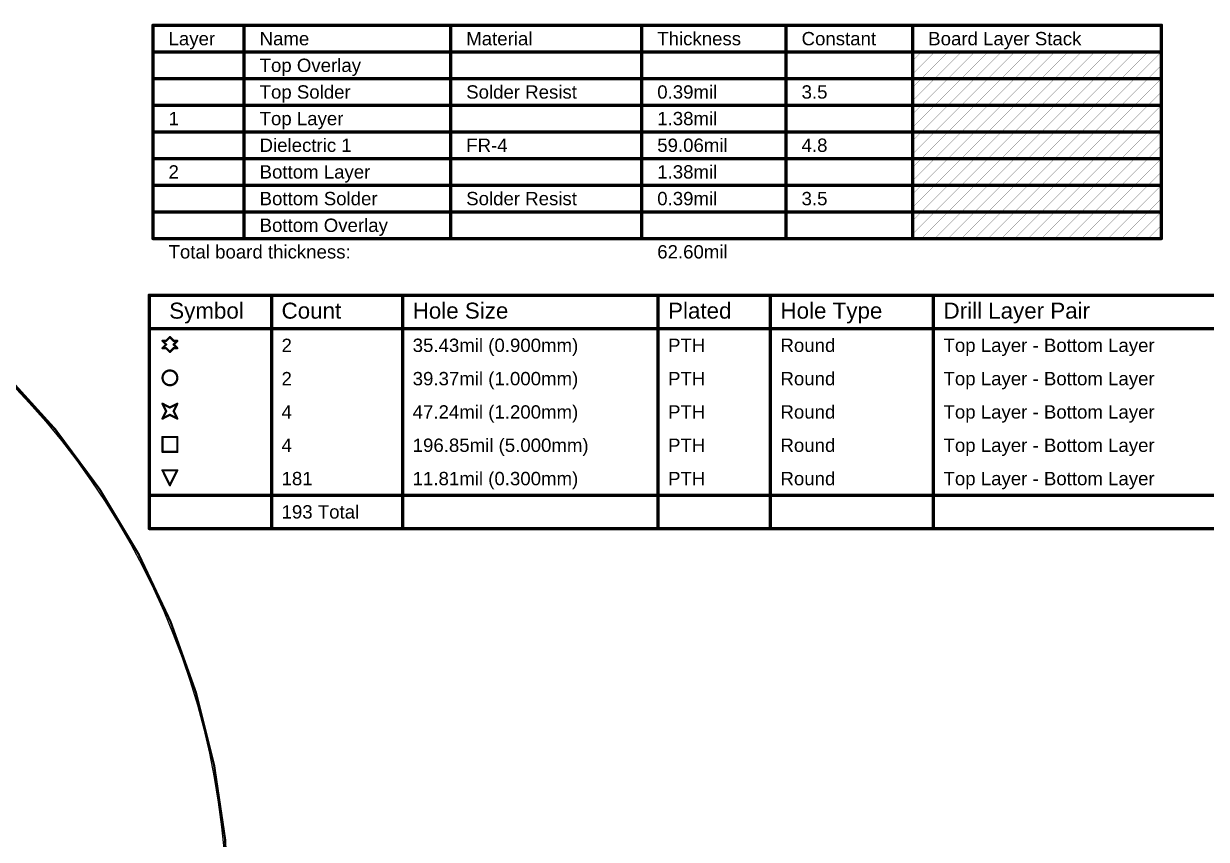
# Model space of a CAD drawing. Header units: inches. Extents: x -89 to 406, y -87 to 102.
# Drawn here: x 63.9 to 199.1, y 8.5 to 101.8 of the extents above; entities that cross this region are included whole.
import ezdxf

# ---------------------------------------------------------------- set-up
doc = ezdxf.new("R2010")
doc.units = ezdxf.units.IN
for name, color, linetype in [('Board_Outline', 56, 'Continuous'), ('Bottom Layer', 5, 'Continuous'), ('Drill Drawing', 1, 'Continuous'), ('Fabrication_Layer', 216, 'Continuous'), ('Top Layer', 1, 'Continuous')]:
    doc.layers.add(name, color=color, linetype=linetype)
doc.styles.add('Arial', font='', dxfattribs={"height": 0.2})
doc.styles.get('Arial').set_extended_font_data('Arial')

msp = doc.modelspace()

# ---------------------------------------------------------------- linework, layer by layer
at = {"layer": 'Board_Outline', "const_width": 0.254}
msp.add_lwpolyline([(87.31, 0, 1), (-87.31, 0, 1)], format="xyb", close=True, dxfattribs=at)
at = {"layer": 'Bottom Layer'}
for p, q in [((62.56, 60.55), (64.51, 58.47)), ((64.51, 58.47), (66.39, 56.33)), ((66.39, 56.33), (68.2, 54.13)), ((68.2, 54.13), (69.93, 51.86)), ((69.93, 51.86), (71.59, 49.55)), ((71.59, 49.55), (73.17, 47.18)), ((73.17, 47.18), (74.68, 44.76)), ((74.68, 44.76), (76.1, 42.29)), ((76.1, 42.29), (77.45, 39.78)), ((77.45, 39.78), (78.71, 37.23)), ((78.71, 37.23), (79.88, 34.63)), ((79.88, 34.63), (80.97, 32)), ((80.97, 32), (81.98, 29.33)), ((81.98, 29.33), (82.89, 26.63)), ((82.89, 26.63), (83.72, 23.91)), ((83.72, 23.91), (84.46, 21.16)), ((84.46, 21.16), (85.1, 18.38)), ((85.1, 18.38), (85.66, 15.59)), ((85.66, 15.59), (86.12, 12.78)), ((86.12, 12.78), (86.49, 9.95)), ((86.49, 9.95), (86.77, 7.12))]:
    msp.add_line(p, q, dxfattribs=at)
at = {"layer": 'Drill Drawing'}
for points, const_width in [([(78.22, 70.75), (405.99, 70.75)], 0.381), ([(78.22, 44.08), (78.22, 70.75)], 0.381), ([(92.21, 44.08), (92.21, 70.75)], 0.381), ([(107.19, 44.08), (107.19, 70.75)], 0.381), ([(136.4, 44.08), (136.4, 70.75)], 0.381), ([(149.24, 44.08), (149.24, 70.75)], 0.381), ([(167.88, 44.08), (167.88, 70.75)], 0.381), ([(78.22, 66.94), (405.99, 66.94)], 0.381), ([(79.74, 65.54), (80.16, 65.12)], 0.254), ([(79.74, 65.54), (80.16, 65.54)], 0.254), ([(79.74, 64.7), (80.16, 65.12)], 0.254), ([(80.16, 65.54), (80.58, 65.97)], 0.254), ([(80.58, 65.97), (81.01, 65.54)], 0.254), ([(81.01, 65.54), (81.43, 65.54)], 0.254), ([(81.01, 65.12), (81.43, 65.54)], 0.254), ([(81.01, 65.12), (81.43, 64.7)], 0.254), ([(79.74, 64.7), (80.16, 64.7)], 0.254), ([(80.16, 64.7), (80.58, 64.27)], 0.254), ([(80.58, 64.27), (81.01, 64.7)], 0.254), ([(81.01, 64.7), (81.43, 64.7)], 0.254), ([(79.74, 58.35), (80.58, 57.92)], 0.254), ([(79.74, 58.35), (80.16, 57.5)], 0.254), ([(80.58, 57.92), (81.43, 58.35)], 0.254), ([(81.01, 57.5), (81.43, 58.35)], 0.254), ([(79.74, 56.65), (80.16, 57.5)], 0.254), ([(79.74, 56.65), (80.58, 57.08)], 0.254), ([(80.58, 57.08), (81.43, 56.65)], 0.254), ([(81.01, 57.5), (81.43, 56.65)], 0.254), ([(79.74, 54.54), (81.43, 54.54)], 0.254), ([(79.74, 52.84), (79.74, 54.54)], 0.254), ([(81.43, 52.84), (81.43, 54.54)], 0.254), ([(79.74, 52.84), (81.43, 52.84)], 0.254), ([(79.74, 50.73), (81.43, 50.73)], 0.254), ([(79.74, 50.73), (80.58, 49.03)], 0.254), ([(80.58, 49.03), (81.43, 50.73)], 0.254), ([(78.22, 47.89), (405.99, 47.89)], 0.381), ([(78.22, 44.08), (405.99, 44.08)], 0.381)]:
    msp.add_lwpolyline(points, dxfattribs=dict(at, const_width=const_width))
for points, const_width in [([(78.12, 70.75, 1), (78.31, 70.75, 1)], 0.191), ([(78.12, 70.75, 1), (78.31, 70.75, 1)], 0.191), ([(92.12, 70.75, 1), (92.31, 70.75, 1)], 0.191), ([(107.1, 70.75, 1), (107.29, 70.75, 1)], 0.191), ([(136.3, 70.75, 1), (136.49, 70.75, 1)], 0.191), ([(149.15, 70.75, 1), (149.34, 70.75, 1)], 0.191), ([(167.79, 70.75, 1), (167.98, 70.75, 1)], 0.191), ([(78.12, 66.94, 1), (78.31, 66.94, 1)], 0.191), ([(79.67, 65.54, 1), (79.8, 65.54, 1)], 0.127), ([(79.67, 65.54, 1), (79.8, 65.54, 1)], 0.127), ([(80.1, 65.54, 1), (80.22, 65.54, 1)], 0.127), ([(80.1, 65.54, 1), (80.22, 65.54, 1)], 0.127), ([(80.1, 65.12, 1), (80.22, 65.12, 1)], 0.127), ([(80.1, 65.12, 1), (80.22, 65.12, 1)], 0.127), ([(80.52, 65.97, 1), (80.65, 65.97, 1)], 0.127), ([(80.52, 65.97, 1), (80.65, 65.97, 1)], 0.127), ([(80.94, 65.54, 1), (81.07, 65.54, 1)], 0.127), ([(80.94, 65.54, 1), (81.07, 65.54, 1)], 0.127), ([(80.94, 65.12, 1), (81.07, 65.12, 1)], 0.127), ([(80.94, 65.12, 1), (81.07, 65.12, 1)], 0.127), ([(81.37, 65.54, 1), (81.49, 65.54, 1)], 0.127), ([(81.37, 65.54, 1), (81.49, 65.54, 1)], 0.127), ([(79.67, 64.7, 1), (79.8, 64.7, 1)], 0.127), ([(79.67, 64.7, 1), (79.8, 64.7, 1)], 0.127), ([(80.1, 64.7, 1), (80.22, 64.7, 1)], 0.127), ([(80.1, 64.7, 1), (80.22, 64.7, 1)], 0.127), ([(80.52, 64.27, 1), (80.65, 64.27, 1)], 0.127), ([(80.52, 64.27, 1), (80.65, 64.27, 1)], 0.127), ([(80.94, 64.7, 1), (81.07, 64.7, 1)], 0.127), ([(80.94, 64.7, 1), (81.07, 64.7, 1)], 0.127), ([(81.37, 64.7, 1), (81.49, 64.7, 1)], 0.127), ([(81.37, 64.7, 1), (81.49, 64.7, 1)], 0.127), ([(81.43, 61.31, 1), (79.74, 61.31, 1)], 0.254), ([(79.67, 61.31, 1), (79.8, 61.31, 1)], 0.127), ([(81.37, 61.31, 1), (81.49, 61.31, 1)], 0.127), ([(79.67, 58.35, 1), (79.8, 58.35, 1)], 0.127), ([(79.67, 58.35, 1), (79.8, 58.35, 1)], 0.127), ([(81.37, 58.35, 1), (81.49, 58.35, 1)], 0.127), ([(81.37, 58.35, 1), (81.49, 58.35, 1)], 0.127), ([(80.1, 57.5, 1), (80.22, 57.5, 1)], 0.127), ([(80.1, 57.5, 1), (80.22, 57.5, 1)], 0.127), ([(80.52, 57.92, 1), (80.65, 57.92, 1)], 0.127), ([(80.52, 57.92, 1), (80.65, 57.92, 1)], 0.127), ([(80.52, 57.08, 1), (80.65, 57.08, 1)], 0.127), ([(80.52, 57.08, 1), (80.65, 57.08, 1)], 0.127), ([(80.94, 57.5, 1), (81.07, 57.5, 1)], 0.127), ([(80.94, 57.5, 1), (81.07, 57.5, 1)], 0.127), ([(79.67, 56.65, 1), (79.8, 56.65, 1)], 0.127), ([(79.67, 56.65, 1), (79.8, 56.65, 1)], 0.127), ([(81.37, 56.65, 1), (81.49, 56.65, 1)], 0.127), ([(81.37, 56.65, 1), (81.49, 56.65, 1)], 0.127), ([(79.67, 54.54, 1), (79.8, 54.54, 1)], 0.127), ([(79.67, 54.54, 1), (79.8, 54.54, 1)], 0.127), ([(81.37, 54.54, 1), (81.49, 54.54, 1)], 0.127), ([(81.37, 54.54, 1), (81.49, 54.54, 1)], 0.127), ([(79.67, 52.84, 1), (79.8, 52.84, 1)], 0.127), ([(79.67, 52.84, 1), (79.8, 52.84, 1)], 0.127), ([(81.37, 52.84, 1), (81.49, 52.84, 1)], 0.127), ([(81.37, 52.84, 1), (81.49, 52.84, 1)], 0.127), ([(79.67, 50.73, 1), (79.8, 50.73, 1)], 0.127), ([(79.67, 50.73, 1), (79.8, 50.73, 1)], 0.127), ([(81.37, 50.73, 1), (81.49, 50.73, 1)], 0.127), ([(81.37, 50.73, 1), (81.49, 50.73, 1)], 0.127), ([(80.52, 49.03, 1), (80.65, 49.03, 1)], 0.127), ([(80.52, 49.03, 1), (80.65, 49.03, 1)], 0.127), ([(78.12, 47.89, 1), (78.31, 47.89, 1)], 0.191), ([(78.12, 44.08, 1), (78.31, 44.08, 1)], 0.191), ([(78.12, 44.08, 1), (78.31, 44.08, 1)], 0.191), ([(92.12, 44.08, 1), (92.31, 44.08, 1)], 0.191), ([(107.1, 44.08, 1), (107.29, 44.08, 1)], 0.191), ([(136.3, 44.08, 1), (136.49, 44.08, 1)], 0.191), ([(149.15, 44.08, 1), (149.34, 44.08, 1)], 0.191), ([(167.79, 44.08, 1), (167.98, 44.08, 1)], 0.191)]:
    msp.add_lwpolyline(points, format="xyb", close=True, dxfattribs=dict(at, const_width=const_width))
at = {"layer": 'Fabrication_Layer'}
for points, const_width in [([(78.65, 77.24), (78.65, 101.63)], 0.381), ([(78.65, 101.63), (193.94, 101.63)], 0.381), ([(89.06, 77.24), (89.06, 101.63)], 0.381), ([(112.68, 77.24), (112.68, 101.63)], 0.381), ([(134.52, 77.24), (134.52, 101.63)], 0.381), ([(151.02, 77.24), (151.02, 101.63)], 0.381), ([(165.5, 77.24), (165.5, 101.63)], 0.381), ([(193.94, 77.24), (193.94, 101.63)], 0.381), ([(78.65, 98.58), (193.94, 98.58)], 0.381), ([(165.5, 97.57), (166.51, 98.58)], 0.0254), ([(165.5, 96.05), (168.03, 98.58)], 0.0254), ([(166.51, 95.53), (169.55, 98.58)], 0.0254), ([(168.03, 95.53), (171.08, 98.58)], 0.0254), ([(169.55, 95.53), (172.6, 98.58)], 0.0254), ([(171.08, 95.53), (174.13, 98.58)], 0.0254), ([(172.6, 95.53), (175.65, 98.58)], 0.0254), ([(174.13, 95.53), (177.17, 98.58)], 0.0254), ([(175.65, 95.53), (178.7, 98.58)], 0.0254), ([(177.17, 95.53), (180.22, 98.58)], 0.0254), ([(178.7, 95.53), (181.75, 98.58)], 0.0254), ([(180.22, 95.53), (183.27, 98.58)], 0.0254), ([(181.75, 95.53), (184.79, 98.58)], 0.0254), ([(183.27, 95.53), (186.32, 98.58)], 0.0254), ([(184.79, 95.53), (187.84, 98.58)], 0.0254), ([(186.32, 95.53), (189.37, 98.58)], 0.0254), ([(187.84, 95.53), (190.89, 98.58)], 0.0254), ([(189.37, 95.53), (192.41, 98.58)], 0.0254), ([(190.89, 95.53), (193.94, 98.58)], 0.0254), ([(192.41, 95.53), (193.94, 97.05)], 0.0254), ([(78.65, 95.53), (89.06, 95.53)], 0.381), ([(89.06, 95.53), (112.68, 95.53)], 0.381), ([(112.68, 95.53), (134.52, 95.53)], 0.381), ([(134.52, 95.53), (151.02, 95.53)], 0.381), ([(151.02, 95.53), (165.5, 95.53)], 0.381), ([(165.5, 95.53), (193.94, 95.53)], 0.381), ([(165.5, 94.52), (166.51, 95.53)], 0.0254), ([(165.5, 93), (168.03, 95.53)], 0.0254), ([(166.51, 92.48), (169.55, 95.53)], 0.0254), ([(168.03, 92.48), (171.08, 95.53)], 0.0254), ([(169.55, 92.48), (172.6, 95.53)], 0.0254), ([(171.08, 92.48), (174.13, 95.53)], 0.0254), ([(172.6, 92.48), (175.65, 95.53)], 0.0254), ([(174.13, 92.48), (177.17, 95.53)], 0.0254), ([(175.65, 92.48), (178.7, 95.53)], 0.0254), ([(177.17, 92.48), (180.22, 95.53)], 0.0254), ([(178.7, 92.48), (181.75, 95.53)], 0.0254), ([(180.22, 92.48), (183.27, 95.53)], 0.0254), ([(181.75, 92.48), (184.79, 95.53)], 0.0254), ([(183.27, 92.48), (186.32, 95.53)], 0.0254), ([(184.79, 92.48), (187.84, 95.53)], 0.0254), ([(186.32, 92.48), (189.37, 95.53)], 0.0254), ([(187.84, 92.48), (190.89, 95.53)], 0.0254), ([(189.37, 92.48), (192.41, 95.53)], 0.0254), ([(190.89, 92.48), (193.94, 95.53)], 0.0254), ([(192.41, 92.48), (193.94, 94.01)], 0.0254), ([(78.65, 92.48), (89.06, 92.48)], 0.381), ([(89.06, 92.48), (112.68, 92.48)], 0.381), ([(112.68, 92.48), (134.52, 92.48)], 0.381), ([(134.52, 92.48), (151.02, 92.48)], 0.381), ([(151.02, 92.48), (165.5, 92.48)], 0.381), ([(165.5, 92.48), (193.94, 92.48)], 0.381), ([(165.5, 91.47), (166.51, 92.48)], 0.0254), ([(165.5, 89.95), (168.03, 92.48)], 0.0254), ([(166.51, 89.43), (169.55, 92.48)], 0.0254), ([(168.03, 89.43), (171.08, 92.48)], 0.0254), ([(169.55, 89.43), (172.6, 92.48)], 0.0254), ([(171.08, 89.43), (174.13, 92.48)], 0.0254), ([(172.6, 89.43), (175.65, 92.48)], 0.0254), ([(174.13, 89.43), (177.17, 92.48)], 0.0254), ([(175.65, 89.43), (178.7, 92.48)], 0.0254), ([(177.17, 89.43), (180.22, 92.48)], 0.0254), ([(178.7, 89.43), (181.75, 92.48)], 0.0254), ([(180.22, 89.43), (183.27, 92.48)], 0.0254), ([(181.75, 89.43), (184.79, 92.48)], 0.0254), ([(183.27, 89.43), (186.32, 92.48)], 0.0254), ([(184.79, 89.43), (187.84, 92.48)], 0.0254), ([(186.32, 89.43), (189.37, 92.48)], 0.0254), ([(187.84, 89.43), (190.89, 92.48)], 0.0254), ([(189.37, 89.43), (192.41, 92.48)], 0.0254), ([(190.89, 89.43), (193.94, 92.48)], 0.0254), ([(192.41, 89.43), (193.94, 90.96)], 0.0254), ([(78.65, 89.43), (89.06, 89.43)], 0.381), ([(89.06, 89.43), (112.68, 89.43)], 0.381), ([(112.68, 89.43), (134.52, 89.43)], 0.381), ([(134.52, 89.43), (151.02, 89.43)], 0.381), ([(151.02, 89.43), (165.5, 89.43)], 0.381), ([(165.5, 89.43), (193.94, 89.43)], 0.381), ([(165.5, 88.43), (166.51, 89.43)], 0.0254), ([(165.5, 86.9), (168.03, 89.43)], 0.0254), ([(166.51, 86.39), (169.55, 89.43)], 0.0254), ([(168.03, 86.39), (171.08, 89.43)], 0.0254), ([(169.55, 86.39), (172.6, 89.43)], 0.0254), ([(171.08, 86.39), (174.13, 89.43)], 0.0254), ([(172.6, 86.39), (175.65, 89.43)], 0.0254), ([(174.13, 86.39), (177.17, 89.43)], 0.0254), ([(175.65, 86.39), (178.7, 89.43)], 0.0254), ([(177.17, 86.39), (180.22, 89.43)], 0.0254), ([(178.7, 86.39), (181.75, 89.43)], 0.0254), ([(180.22, 86.39), (183.27, 89.43)], 0.0254), ([(181.75, 86.39), (184.79, 89.43)], 0.0254), ([(183.27, 86.39), (186.32, 89.43)], 0.0254), ([(184.79, 86.39), (187.84, 89.43)], 0.0254), ([(186.32, 86.39), (189.37, 89.43)], 0.0254), ([(187.84, 86.39), (190.89, 89.43)], 0.0254), ([(189.37, 86.39), (192.41, 89.43)], 0.0254), ([(190.89, 86.39), (193.94, 89.43)], 0.0254), ([(192.41, 86.39), (193.94, 87.91)], 0.0254), ([(78.65, 86.39), (89.06, 86.39)], 0.381), ([(89.06, 86.39), (112.68, 86.39)], 0.381), ([(112.68, 86.39), (134.52, 86.39)], 0.381), ([(134.52, 86.39), (151.02, 86.39)], 0.381), ([(151.02, 86.39), (165.5, 86.39)], 0.381), ([(165.5, 86.39), (193.94, 86.39)], 0.381), ([(165.5, 85.38), (166.51, 86.39)], 0.0254), ([(165.5, 83.85), (168.03, 86.39)], 0.0254), ([(166.51, 83.34), (169.55, 86.39)], 0.0254), ([(168.03, 83.34), (171.08, 86.39)], 0.0254), ([(169.55, 83.34), (172.6, 86.39)], 0.0254), ([(171.08, 83.34), (174.13, 86.39)], 0.0254), ([(172.6, 83.34), (175.65, 86.39)], 0.0254), ([(174.13, 83.34), (177.17, 86.39)], 0.0254), ([(175.65, 83.34), (178.7, 86.39)], 0.0254), ([(177.17, 83.34), (180.22, 86.39)], 0.0254), ([(178.7, 83.34), (181.75, 86.39)], 0.0254), ([(180.22, 83.34), (183.27, 86.39)], 0.0254), ([(181.75, 83.34), (184.79, 86.39)], 0.0254), ([(183.27, 83.34), (186.32, 86.39)], 0.0254), ([(184.79, 83.34), (187.84, 86.39)], 0.0254), ([(186.32, 83.34), (189.37, 86.39)], 0.0254), ([(187.84, 83.34), (190.89, 86.39)], 0.0254), ([(189.37, 83.34), (192.41, 86.39)], 0.0254), ([(190.89, 83.34), (193.94, 86.39)], 0.0254), ([(192.41, 83.34), (193.94, 84.86)], 0.0254), ([(78.65, 83.34), (89.06, 83.34)], 0.381), ([(89.06, 83.34), (112.68, 83.34)], 0.381), ([(112.68, 83.34), (134.52, 83.34)], 0.381), ([(134.52, 83.34), (151.02, 83.34)], 0.381), ([(151.02, 83.34), (165.5, 83.34)], 0.381), ([(165.5, 83.34), (193.94, 83.34)], 0.381), ([(165.5, 82.33), (166.51, 83.34)], 0.0254), ([(165.5, 80.81), (168.03, 83.34)], 0.0254), ([(166.51, 80.29), (169.55, 83.34)], 0.0254), ([(168.03, 80.29), (171.08, 83.34)], 0.0254), ([(169.55, 80.29), (172.6, 83.34)], 0.0254), ([(171.08, 80.29), (174.13, 83.34)], 0.0254), ([(172.6, 80.29), (175.65, 83.34)], 0.0254), ([(174.13, 80.29), (177.17, 83.34)], 0.0254), ([(175.65, 80.29), (178.7, 83.34)], 0.0254), ([(177.17, 80.29), (180.22, 83.34)], 0.0254), ([(178.7, 80.29), (181.75, 83.34)], 0.0254), ([(180.22, 80.29), (183.27, 83.34)], 0.0254), ([(181.75, 80.29), (184.79, 83.34)], 0.0254), ([(183.27, 80.29), (186.32, 83.34)], 0.0254), ([(184.79, 80.29), (187.84, 83.34)], 0.0254), ([(186.32, 80.29), (189.37, 83.34)], 0.0254), ([(187.84, 80.29), (190.89, 83.34)], 0.0254), ([(189.37, 80.29), (192.41, 83.34)], 0.0254), ([(190.89, 80.29), (193.94, 83.34)], 0.0254), ([(192.41, 80.29), (193.94, 81.81)], 0.0254), ([(78.65, 80.29), (89.06, 80.29)], 0.381), ([(89.06, 80.29), (112.68, 80.29)], 0.381), ([(112.68, 80.29), (134.52, 80.29)], 0.381), ([(134.52, 80.29), (151.02, 80.29)], 0.381), ([(151.02, 80.29), (165.5, 80.29)], 0.381), ([(165.5, 80.29), (193.94, 80.29)], 0.381), ([(165.5, 79.28), (166.51, 80.29)], 0.0254), ([(165.5, 77.76), (168.03, 80.29)], 0.0254), ([(166.51, 77.24), (169.55, 80.29)], 0.0254), ([(168.03, 77.24), (171.08, 80.29)], 0.0254), ([(169.55, 77.24), (172.6, 80.29)], 0.0254), ([(171.08, 77.24), (174.13, 80.29)], 0.0254), ([(172.6, 77.24), (175.65, 80.29)], 0.0254), ([(174.13, 77.24), (177.17, 80.29)], 0.0254), ([(175.65, 77.24), (178.7, 80.29)], 0.0254), ([(177.17, 77.24), (180.22, 80.29)], 0.0254), ([(178.7, 77.24), (181.75, 80.29)], 0.0254), ([(180.22, 77.24), (183.27, 80.29)], 0.0254), ([(181.75, 77.24), (184.79, 80.29)], 0.0254), ([(183.27, 77.24), (186.32, 80.29)], 0.0254), ([(184.79, 77.24), (187.84, 80.29)], 0.0254), ([(186.32, 77.24), (189.37, 80.29)], 0.0254), ([(187.84, 77.24), (190.89, 80.29)], 0.0254), ([(189.37, 77.24), (192.41, 80.29)], 0.0254), ([(190.89, 77.24), (193.94, 80.29)], 0.0254), ([(192.41, 77.24), (193.94, 78.77)], 0.0254), ([(78.65, 77.24), (89.06, 77.24)], 0.381), ([(89.06, 77.24), (112.68, 77.24)], 0.381), ([(112.68, 77.24), (134.52, 77.24)], 0.381), ([(134.52, 77.24), (151.02, 77.24)], 0.381), ([(151.02, 77.24), (165.5, 77.24)], 0.381), ([(165.5, 77.24), (193.94, 77.24)], 0.381)]:
    msp.add_lwpolyline(points, dxfattribs=dict(at, const_width=const_width))
for points, const_width in [([(78.56, 101.63, 1), (78.75, 101.63, 1)], 0.191), ([(78.56, 101.63, 1), (78.75, 101.63, 1)], 0.191), ([(88.97, 101.63, 1), (89.16, 101.63, 1)], 0.191), ([(112.59, 101.63, 1), (112.78, 101.63, 1)], 0.191), ([(134.42, 101.63, 1), (134.61, 101.63, 1)], 0.191), ([(150.93, 101.63, 1), (151.12, 101.63, 1)], 0.191), ([(165.4, 101.63, 1), (165.59, 101.63, 1)], 0.191), ([(193.84, 101.63, 1), (194.03, 101.63, 1)], 0.191), ([(193.84, 101.63, 1), (194.03, 101.63, 1)], 0.191), ([(78.56, 98.58, 1), (78.75, 98.58, 1)], 0.191), ([(193.84, 98.58, 1), (194.03, 98.58, 1)], 0.191), ([(165.49, 97.57, 1), (165.51, 97.57, 1)], 0.0127), ([(166.5, 98.58, 1), (166.51, 98.58, 1)], 0.0127), ([(168.02, 98.58, 1), (168.04, 98.58, 1)], 0.0127), ([(169.55, 98.58, 1), (169.56, 98.58, 1)], 0.0127), ([(171.07, 98.58, 1), (171.08, 98.58, 1)], 0.0127), ([(172.6, 98.58, 1), (172.61, 98.58, 1)], 0.0127), ([(174.12, 98.58, 1), (174.13, 98.58, 1)], 0.0127), ([(175.64, 98.58, 1), (175.66, 98.58, 1)], 0.0127), ([(177.17, 98.58, 1), (177.18, 98.58, 1)], 0.0127), ([(178.69, 98.58, 1), (178.7, 98.58, 1)], 0.0127), ([(180.22, 98.58, 1), (180.23, 98.58, 1)], 0.0127), ([(181.74, 98.58, 1), (181.75, 98.58, 1)], 0.0127), ([(183.26, 98.58, 1), (183.28, 98.58, 1)], 0.0127), ([(184.79, 98.58, 1), (184.8, 98.58, 1)], 0.0127), ([(186.31, 98.58, 1), (186.32, 98.58, 1)], 0.0127), ([(187.84, 98.58, 1), (187.85, 98.58, 1)], 0.0127), ([(189.36, 98.58, 1), (189.37, 98.58, 1)], 0.0127), ([(190.88, 98.58, 1), (190.9, 98.58, 1)], 0.0127), ([(192.41, 98.58, 1), (192.42, 98.58, 1)], 0.0127), ([(193.93, 98.58, 1), (193.94, 98.58, 1)], 0.0127), ([(165.49, 96.05, 1), (165.51, 96.05, 1)], 0.0127), ([(193.93, 97.05, 1), (193.94, 97.05, 1)], 0.0127), ([(78.56, 95.53, 1), (78.75, 95.53, 1)], 0.191), ([(88.97, 95.53, 1), (89.16, 95.53, 1)], 0.191), ([(88.97, 95.53, 1), (89.16, 95.53, 1)], 0.191), ([(112.59, 95.53, 1), (112.78, 95.53, 1)], 0.191), ([(112.59, 95.53, 1), (112.78, 95.53, 1)], 0.191), ([(134.42, 95.53, 1), (134.61, 95.53, 1)], 0.191), ([(134.42, 95.53, 1), (134.61, 95.53, 1)], 0.191), ([(150.93, 95.53, 1), (151.12, 95.53, 1)], 0.191), ([(150.93, 95.53, 1), (151.12, 95.53, 1)], 0.191), ([(165.4, 95.53, 1), (165.59, 95.53, 1)], 0.191), ([(165.4, 95.53, 1), (165.59, 95.53, 1)], 0.191), ([(166.5, 95.53, 1), (166.51, 95.53, 1)], 0.0127), ([(166.5, 95.53, 1), (166.51, 95.53, 1)], 0.0127), ([(168.02, 95.53, 1), (168.04, 95.53, 1)], 0.0127), ([(168.02, 95.53, 1), (168.04, 95.53, 1)], 0.0127), ([(169.55, 95.53, 1), (169.56, 95.53, 1)], 0.0127), ([(169.55, 95.53, 1), (169.56, 95.53, 1)], 0.0127), ([(171.07, 95.53, 1), (171.08, 95.53, 1)], 0.0127), ([(171.07, 95.53, 1), (171.08, 95.53, 1)], 0.0127), ([(172.6, 95.53, 1), (172.61, 95.53, 1)], 0.0127), ([(172.6, 95.53, 1), (172.61, 95.53, 1)], 0.0127), ([(174.12, 95.53, 1), (174.13, 95.53, 1)], 0.0127), ([(174.12, 95.53, 1), (174.13, 95.53, 1)], 0.0127), ([(175.64, 95.53, 1), (175.66, 95.53, 1)], 0.0127), ([(175.64, 95.53, 1), (175.66, 95.53, 1)], 0.0127), ([(177.17, 95.53, 1), (177.18, 95.53, 1)], 0.0127), ([(177.17, 95.53, 1), (177.18, 95.53, 1)], 0.0127), ([(178.69, 95.53, 1), (178.7, 95.53, 1)], 0.0127), ([(178.69, 95.53, 1), (178.7, 95.53, 1)], 0.0127), ([(180.22, 95.53, 1), (180.23, 95.53, 1)], 0.0127), ([(180.22, 95.53, 1), (180.23, 95.53, 1)], 0.0127), ([(181.74, 95.53, 1), (181.75, 95.53, 1)], 0.0127), ([(181.74, 95.53, 1), (181.75, 95.53, 1)], 0.0127), ([(183.26, 95.53, 1), (183.28, 95.53, 1)], 0.0127), ([(183.26, 95.53, 1), (183.28, 95.53, 1)], 0.0127), ([(184.79, 95.53, 1), (184.8, 95.53, 1)], 0.0127), ([(184.79, 95.53, 1), (184.8, 95.53, 1)], 0.0127), ([(186.31, 95.53, 1), (186.32, 95.53, 1)], 0.0127), ([(186.31, 95.53, 1), (186.32, 95.53, 1)], 0.0127), ([(187.84, 95.53, 1), (187.85, 95.53, 1)], 0.0127), ([(187.84, 95.53, 1), (187.85, 95.53, 1)], 0.0127), ([(189.36, 95.53, 1), (189.37, 95.53, 1)], 0.0127), ([(189.36, 95.53, 1), (189.37, 95.53, 1)], 0.0127), ([(190.88, 95.53, 1), (190.9, 95.53, 1)], 0.0127), ([(190.88, 95.53, 1), (190.9, 95.53, 1)], 0.0127), ([(192.41, 95.53, 1), (192.42, 95.53, 1)], 0.0127), ([(192.41, 95.53, 1), (192.42, 95.53, 1)], 0.0127), ([(193.84, 95.53, 1), (194.03, 95.53, 1)], 0.191), ([(193.93, 95.53, 1), (193.94, 95.53, 1)], 0.0127), ([(165.49, 94.52, 1), (165.51, 94.52, 1)], 0.0127), ([(193.93, 94.01, 1), (193.94, 94.01, 1)], 0.0127), ([(78.56, 92.48, 1), (78.75, 92.48, 1)], 0.191), ([(88.97, 92.48, 1), (89.16, 92.48, 1)], 0.191), ([(88.97, 92.48, 1), (89.16, 92.48, 1)], 0.191), ([(112.59, 92.48, 1), (112.78, 92.48, 1)], 0.191), ([(112.59, 92.48, 1), (112.78, 92.48, 1)], 0.191), ([(134.42, 92.48, 1), (134.61, 92.48, 1)], 0.191), ([(134.42, 92.48, 1), (134.61, 92.48, 1)], 0.191), ([(150.93, 92.48, 1), (151.12, 92.48, 1)], 0.191), ([(150.93, 92.48, 1), (151.12, 92.48, 1)], 0.191), ([(165.4, 92.48, 1), (165.59, 92.48, 1)], 0.191), ([(165.4, 92.48, 1), (165.59, 92.48, 1)], 0.191), ([(165.49, 93, 1), (165.51, 93, 1)], 0.0127), ([(166.5, 92.48, 1), (166.51, 92.48, 1)], 0.0127), ([(166.5, 92.48, 1), (166.51, 92.48, 1)], 0.0127), ([(168.02, 92.48, 1), (168.04, 92.48, 1)], 0.0127), ([(168.02, 92.48, 1), (168.04, 92.48, 1)], 0.0127), ([(169.55, 92.48, 1), (169.56, 92.48, 1)], 0.0127), ([(169.55, 92.48, 1), (169.56, 92.48, 1)], 0.0127), ([(171.07, 92.48, 1), (171.08, 92.48, 1)], 0.0127), ([(171.07, 92.48, 1), (171.08, 92.48, 1)], 0.0127), ([(172.6, 92.48, 1), (172.61, 92.48, 1)], 0.0127), ([(172.6, 92.48, 1), (172.61, 92.48, 1)], 0.0127), ([(174.12, 92.48, 1), (174.13, 92.48, 1)], 0.0127), ([(174.12, 92.48, 1), (174.13, 92.48, 1)], 0.0127), ([(175.64, 92.48, 1), (175.66, 92.48, 1)], 0.0127), ([(175.64, 92.48, 1), (175.66, 92.48, 1)], 0.0127), ([(177.17, 92.48, 1), (177.18, 92.48, 1)], 0.0127), ([(177.17, 92.48, 1), (177.18, 92.48, 1)], 0.0127), ([(178.69, 92.48, 1), (178.7, 92.48, 1)], 0.0127), ([(178.69, 92.48, 1), (178.7, 92.48, 1)], 0.0127), ([(180.22, 92.48, 1), (180.23, 92.48, 1)], 0.0127), ([(180.22, 92.48, 1), (180.23, 92.48, 1)], 0.0127), ([(181.74, 92.48, 1), (181.75, 92.48, 1)], 0.0127), ([(181.74, 92.48, 1), (181.75, 92.48, 1)], 0.0127), ([(183.26, 92.48, 1), (183.28, 92.48, 1)], 0.0127), ([(183.26, 92.48, 1), (183.28, 92.48, 1)], 0.0127), ([(184.79, 92.48, 1), (184.8, 92.48, 1)], 0.0127), ([(184.79, 92.48, 1), (184.8, 92.48, 1)], 0.0127), ([(186.31, 92.48, 1), (186.32, 92.48, 1)], 0.0127), ([(186.31, 92.48, 1), (186.32, 92.48, 1)], 0.0127), ([(187.84, 92.48, 1), (187.85, 92.48, 1)], 0.0127), ([(187.84, 92.48, 1), (187.85, 92.48, 1)], 0.0127), ([(189.36, 92.48, 1), (189.37, 92.48, 1)], 0.0127), ([(189.36, 92.48, 1), (189.37, 92.48, 1)], 0.0127), ([(190.88, 92.48, 1), (190.9, 92.48, 1)], 0.0127), ([(190.88, 92.48, 1), (190.9, 92.48, 1)], 0.0127), ([(192.41, 92.48, 1), (192.42, 92.48, 1)], 0.0127), ([(192.41, 92.48, 1), (192.42, 92.48, 1)], 0.0127), ([(193.84, 92.48, 1), (194.03, 92.48, 1)], 0.191), ([(193.93, 92.48, 1), (193.94, 92.48, 1)], 0.0127), ([(165.49, 91.47, 1), (165.51, 91.47, 1)], 0.0127), ([(193.93, 90.96, 1), (193.94, 90.96, 1)], 0.0127), ([(78.56, 89.43, 1), (78.75, 89.43, 1)], 0.191), ([(88.97, 89.43, 1), (89.16, 89.43, 1)], 0.191), ([(88.97, 89.43, 1), (89.16, 89.43, 1)], 0.191), ([(112.59, 89.43, 1), (112.78, 89.43, 1)], 0.191), ([(112.59, 89.43, 1), (112.78, 89.43, 1)], 0.191), ([(134.42, 89.43, 1), (134.61, 89.43, 1)], 0.191), ([(134.42, 89.43, 1), (134.61, 89.43, 1)], 0.191), ([(150.93, 89.43, 1), (151.12, 89.43, 1)], 0.191), ([(150.93, 89.43, 1), (151.12, 89.43, 1)], 0.191), ([(165.4, 89.43, 1), (165.59, 89.43, 1)], 0.191), ([(165.4, 89.43, 1), (165.59, 89.43, 1)], 0.191), ([(165.49, 89.95, 1), (165.51, 89.95, 1)], 0.0127), ([(166.5, 89.43, 1), (166.51, 89.43, 1)], 0.0127), ([(166.5, 89.43, 1), (166.51, 89.43, 1)], 0.0127), ([(168.02, 89.43, 1), (168.04, 89.43, 1)], 0.0127), ([(168.02, 89.43, 1), (168.04, 89.43, 1)], 0.0127), ([(169.55, 89.43, 1), (169.56, 89.43, 1)], 0.0127), ([(169.55, 89.43, 1), (169.56, 89.43, 1)], 0.0127), ([(171.07, 89.43, 1), (171.08, 89.43, 1)], 0.0127), ([(171.07, 89.43, 1), (171.08, 89.43, 1)], 0.0127), ([(172.6, 89.43, 1), (172.61, 89.43, 1)], 0.0127), ([(172.6, 89.43, 1), (172.61, 89.43, 1)], 0.0127), ([(174.12, 89.43, 1), (174.13, 89.43, 1)], 0.0127), ([(174.12, 89.43, 1), (174.13, 89.43, 1)], 0.0127), ([(175.64, 89.43, 1), (175.66, 89.43, 1)], 0.0127), ([(175.64, 89.43, 1), (175.66, 89.43, 1)], 0.0127), ([(177.17, 89.43, 1), (177.18, 89.43, 1)], 0.0127), ([(177.17, 89.43, 1), (177.18, 89.43, 1)], 0.0127), ([(178.69, 89.43, 1), (178.7, 89.43, 1)], 0.0127), ([(178.69, 89.43, 1), (178.7, 89.43, 1)], 0.0127), ([(180.22, 89.43, 1), (180.23, 89.43, 1)], 0.0127), ([(180.22, 89.43, 1), (180.23, 89.43, 1)], 0.0127), ([(181.74, 89.43, 1), (181.75, 89.43, 1)], 0.0127), ([(181.74, 89.43, 1), (181.75, 89.43, 1)], 0.0127), ([(183.26, 89.43, 1), (183.28, 89.43, 1)], 0.0127), ([(183.26, 89.43, 1), (183.28, 89.43, 1)], 0.0127), ([(184.79, 89.43, 1), (184.8, 89.43, 1)], 0.0127), ([(184.79, 89.43, 1), (184.8, 89.43, 1)], 0.0127), ([(186.31, 89.43, 1), (186.32, 89.43, 1)], 0.0127), ([(186.31, 89.43, 1), (186.32, 89.43, 1)], 0.0127), ([(187.84, 89.43, 1), (187.85, 89.43, 1)], 0.0127), ([(187.84, 89.43, 1), (187.85, 89.43, 1)], 0.0127), ([(189.36, 89.43, 1), (189.37, 89.43, 1)], 0.0127), ([(189.36, 89.43, 1), (189.37, 89.43, 1)], 0.0127), ([(190.88, 89.43, 1), (190.9, 89.43, 1)], 0.0127), ([(190.88, 89.43, 1), (190.9, 89.43, 1)], 0.0127), ([(192.41, 89.43, 1), (192.42, 89.43, 1)], 0.0127), ([(192.41, 89.43, 1), (192.42, 89.43, 1)], 0.0127), ([(193.84, 89.43, 1), (194.03, 89.43, 1)], 0.191), ([(193.93, 89.43, 1), (193.94, 89.43, 1)], 0.0127), ([(165.49, 88.43, 1), (165.51, 88.43, 1)], 0.0127), ([(193.93, 87.91, 1), (193.94, 87.91, 1)], 0.0127), ([(78.56, 86.39, 1), (78.75, 86.39, 1)], 0.191), ([(88.97, 86.39, 1), (89.16, 86.39, 1)], 0.191), ([(88.97, 86.39, 1), (89.16, 86.39, 1)], 0.191), ([(112.59, 86.39, 1), (112.78, 86.39, 1)], 0.191), ([(112.59, 86.39, 1), (112.78, 86.39, 1)], 0.191), ([(134.42, 86.39, 1), (134.61, 86.39, 1)], 0.191), ([(134.42, 86.39, 1), (134.61, 86.39, 1)], 0.191), ([(150.93, 86.39, 1), (151.12, 86.39, 1)], 0.191), ([(150.93, 86.39, 1), (151.12, 86.39, 1)], 0.191), ([(165.4, 86.39, 1), (165.59, 86.39, 1)], 0.191), ([(165.4, 86.39, 1), (165.59, 86.39, 1)], 0.191), ([(165.49, 86.9, 1), (165.51, 86.9, 1)], 0.0127), ([(193.84, 86.39, 1), (194.03, 86.39, 1)], 0.191), ([(165.49, 85.38, 1), (165.51, 85.38, 1)], 0.0127), ([(166.5, 86.39, 1), (166.51, 86.39, 1)], 0.0127), ([(166.5, 86.39, 1), (166.51, 86.39, 1)], 0.0127), ([(168.02, 86.39, 1), (168.04, 86.39, 1)], 0.0127), ([(168.02, 86.39, 1), (168.04, 86.39, 1)], 0.0127), ([(169.55, 86.39, 1), (169.56, 86.39, 1)], 0.0127), ([(169.55, 86.39, 1), (169.56, 86.39, 1)], 0.0127), ([(171.07, 86.39, 1), (171.08, 86.39, 1)], 0.0127), ([(171.07, 86.39, 1), (171.08, 86.39, 1)], 0.0127), ([(172.6, 86.39, 1), (172.61, 86.39, 1)], 0.0127), ([(172.6, 86.39, 1), (172.61, 86.39, 1)], 0.0127), ([(174.12, 86.39, 1), (174.13, 86.39, 1)], 0.0127), ([(174.12, 86.39, 1), (174.13, 86.39, 1)], 0.0127), ([(175.64, 86.39, 1), (175.66, 86.39, 1)], 0.0127), ([(175.64, 86.39, 1), (175.66, 86.39, 1)], 0.0127), ([(177.17, 86.39, 1), (177.18, 86.39, 1)], 0.0127), ([(177.17, 86.39, 1), (177.18, 86.39, 1)], 0.0127), ([(178.69, 86.39, 1), (178.7, 86.39, 1)], 0.0127), ([(178.69, 86.39, 1), (178.7, 86.39, 1)], 0.0127), ([(180.22, 86.39, 1), (180.23, 86.39, 1)], 0.0127), ([(180.22, 86.39, 1), (180.23, 86.39, 1)], 0.0127), ([(181.74, 86.39, 1), (181.75, 86.39, 1)], 0.0127), ([(181.74, 86.39, 1), (181.75, 86.39, 1)], 0.0127), ([(183.26, 86.39, 1), (183.28, 86.39, 1)], 0.0127), ([(183.26, 86.39, 1), (183.28, 86.39, 1)], 0.0127), ([(184.79, 86.39, 1), (184.8, 86.39, 1)], 0.0127), ([(184.79, 86.39, 1), (184.8, 86.39, 1)], 0.0127), ([(186.31, 86.39, 1), (186.32, 86.39, 1)], 0.0127), ([(186.31, 86.39, 1), (186.32, 86.39, 1)], 0.0127), ([(187.84, 86.39, 1), (187.85, 86.39, 1)], 0.0127), ([(187.84, 86.39, 1), (187.85, 86.39, 1)], 0.0127), ([(189.36, 86.39, 1), (189.37, 86.39, 1)], 0.0127), ([(189.36, 86.39, 1), (189.37, 86.39, 1)], 0.0127), ([(190.88, 86.39, 1), (190.9, 86.39, 1)], 0.0127), ([(190.88, 86.39, 1), (190.9, 86.39, 1)], 0.0127), ([(192.41, 86.39, 1), (192.42, 86.39, 1)], 0.0127), ([(192.41, 86.39, 1), (192.42, 86.39, 1)], 0.0127), ([(193.93, 86.39, 1), (193.94, 86.39, 1)], 0.0127), ([(165.49, 83.85, 1), (165.51, 83.85, 1)], 0.0127), ([(193.93, 84.86, 1), (193.94, 84.86, 1)], 0.0127), ([(78.56, 83.34, 1), (78.75, 83.34, 1)], 0.191), ([(88.97, 83.34, 1), (89.16, 83.34, 1)], 0.191), ([(88.97, 83.34, 1), (89.16, 83.34, 1)], 0.191), ([(112.59, 83.34, 1), (112.78, 83.34, 1)], 0.191), ([(112.59, 83.34, 1), (112.78, 83.34, 1)], 0.191), ([(134.42, 83.34, 1), (134.61, 83.34, 1)], 0.191), ([(134.42, 83.34, 1), (134.61, 83.34, 1)], 0.191), ([(150.93, 83.34, 1), (151.12, 83.34, 1)], 0.191), ([(150.93, 83.34, 1), (151.12, 83.34, 1)], 0.191), ([(165.4, 83.34, 1), (165.59, 83.34, 1)], 0.191), ([(165.4, 83.34, 1), (165.59, 83.34, 1)], 0.191), ([(166.5, 83.34, 1), (166.51, 83.34, 1)], 0.0127), ([(166.5, 83.34, 1), (166.51, 83.34, 1)], 0.0127), ([(168.02, 83.34, 1), (168.04, 83.34, 1)], 0.0127), ([(168.02, 83.34, 1), (168.04, 83.34, 1)], 0.0127), ([(169.55, 83.34, 1), (169.56, 83.34, 1)], 0.0127), ([(169.55, 83.34, 1), (169.56, 83.34, 1)], 0.0127), ([(171.07, 83.34, 1), (171.08, 83.34, 1)], 0.0127), ([(171.07, 83.34, 1), (171.08, 83.34, 1)], 0.0127), ([(172.6, 83.34, 1), (172.61, 83.34, 1)], 0.0127), ([(172.6, 83.34, 1), (172.61, 83.34, 1)], 0.0127), ([(174.12, 83.34, 1), (174.13, 83.34, 1)], 0.0127), ([(174.12, 83.34, 1), (174.13, 83.34, 1)], 0.0127), ([(175.64, 83.34, 1), (175.66, 83.34, 1)], 0.0127), ([(175.64, 83.34, 1), (175.66, 83.34, 1)], 0.0127), ([(177.17, 83.34, 1), (177.18, 83.34, 1)], 0.0127), ([(177.17, 83.34, 1), (177.18, 83.34, 1)], 0.0127), ([(178.69, 83.34, 1), (178.7, 83.34, 1)], 0.0127), ([(178.69, 83.34, 1), (178.7, 83.34, 1)], 0.0127), ([(180.22, 83.34, 1), (180.23, 83.34, 1)], 0.0127), ([(180.22, 83.34, 1), (180.23, 83.34, 1)], 0.0127), ([(181.74, 83.34, 1), (181.75, 83.34, 1)], 0.0127), ([(181.74, 83.34, 1), (181.75, 83.34, 1)], 0.0127), ([(183.26, 83.34, 1), (183.28, 83.34, 1)], 0.0127), ([(183.26, 83.34, 1), (183.28, 83.34, 1)], 0.0127), ([(184.79, 83.34, 1), (184.8, 83.34, 1)], 0.0127), ([(184.79, 83.34, 1), (184.8, 83.34, 1)], 0.0127), ([(186.31, 83.34, 1), (186.32, 83.34, 1)], 0.0127), ([(186.31, 83.34, 1), (186.32, 83.34, 1)], 0.0127), ([(187.84, 83.34, 1), (187.85, 83.34, 1)], 0.0127), ([(187.84, 83.34, 1), (187.85, 83.34, 1)], 0.0127), ([(189.36, 83.34, 1), (189.37, 83.34, 1)], 0.0127), ([(189.36, 83.34, 1), (189.37, 83.34, 1)], 0.0127), ([(190.88, 83.34, 1), (190.9, 83.34, 1)], 0.0127), ([(190.88, 83.34, 1), (190.9, 83.34, 1)], 0.0127), ([(192.41, 83.34, 1), (192.42, 83.34, 1)], 0.0127), ([(192.41, 83.34, 1), (192.42, 83.34, 1)], 0.0127), ([(193.84, 83.34, 1), (194.03, 83.34, 1)], 0.191), ([(193.93, 83.34, 1), (193.94, 83.34, 1)], 0.0127), ([(165.49, 82.33, 1), (165.51, 82.33, 1)], 0.0127), ([(193.93, 81.81, 1), (193.94, 81.81, 1)], 0.0127), ([(78.56, 80.29, 1), (78.75, 80.29, 1)], 0.191), ([(88.97, 80.29, 1), (89.16, 80.29, 1)], 0.191), ([(88.97, 80.29, 1), (89.16, 80.29, 1)], 0.191), ([(112.59, 80.29, 1), (112.78, 80.29, 1)], 0.191), ([(112.59, 80.29, 1), (112.78, 80.29, 1)], 0.191), ([(134.42, 80.29, 1), (134.61, 80.29, 1)], 0.191), ([(134.42, 80.29, 1), (134.61, 80.29, 1)], 0.191), ([(150.93, 80.29, 1), (151.12, 80.29, 1)], 0.191), ([(150.93, 80.29, 1), (151.12, 80.29, 1)], 0.191), ([(165.4, 80.29, 1), (165.59, 80.29, 1)], 0.191), ([(165.4, 80.29, 1), (165.59, 80.29, 1)], 0.191), ([(165.49, 80.81, 1), (165.51, 80.81, 1)], 0.0127), ([(166.5, 80.29, 1), (166.51, 80.29, 1)], 0.0127), ([(166.5, 80.29, 1), (166.51, 80.29, 1)], 0.0127), ([(168.02, 80.29, 1), (168.04, 80.29, 1)], 0.0127), ([(168.02, 80.29, 1), (168.04, 80.29, 1)], 0.0127), ([(169.55, 80.29, 1), (169.56, 80.29, 1)], 0.0127), ([(169.55, 80.29, 1), (169.56, 80.29, 1)], 0.0127), ([(171.07, 80.29, 1), (171.08, 80.29, 1)], 0.0127), ([(171.07, 80.29, 1), (171.08, 80.29, 1)], 0.0127), ([(172.6, 80.29, 1), (172.61, 80.29, 1)], 0.0127), ([(172.6, 80.29, 1), (172.61, 80.29, 1)], 0.0127), ([(174.12, 80.29, 1), (174.13, 80.29, 1)], 0.0127), ([(174.12, 80.29, 1), (174.13, 80.29, 1)], 0.0127), ([(175.64, 80.29, 1), (175.66, 80.29, 1)], 0.0127), ([(175.64, 80.29, 1), (175.66, 80.29, 1)], 0.0127), ([(177.17, 80.29, 1), (177.18, 80.29, 1)], 0.0127), ([(177.17, 80.29, 1), (177.18, 80.29, 1)], 0.0127), ([(178.69, 80.29, 1), (178.7, 80.29, 1)], 0.0127), ([(178.69, 80.29, 1), (178.7, 80.29, 1)], 0.0127), ([(180.22, 80.29, 1), (180.23, 80.29, 1)], 0.0127), ([(180.22, 80.29, 1), (180.23, 80.29, 1)], 0.0127), ([(181.74, 80.29, 1), (181.75, 80.29, 1)], 0.0127), ([(181.74, 80.29, 1), (181.75, 80.29, 1)], 0.0127), ([(183.26, 80.29, 1), (183.28, 80.29, 1)], 0.0127), ([(183.26, 80.29, 1), (183.28, 80.29, 1)], 0.0127), ([(184.79, 80.29, 1), (184.8, 80.29, 1)], 0.0127), ([(184.79, 80.29, 1), (184.8, 80.29, 1)], 0.0127), ([(186.31, 80.29, 1), (186.32, 80.29, 1)], 0.0127), ([(186.31, 80.29, 1), (186.32, 80.29, 1)], 0.0127), ([(187.84, 80.29, 1), (187.85, 80.29, 1)], 0.0127), ([(187.84, 80.29, 1), (187.85, 80.29, 1)], 0.0127), ([(189.36, 80.29, 1), (189.37, 80.29, 1)], 0.0127), ([(189.36, 80.29, 1), (189.37, 80.29, 1)], 0.0127), ([(190.88, 80.29, 1), (190.9, 80.29, 1)], 0.0127), ([(190.88, 80.29, 1), (190.9, 80.29, 1)], 0.0127), ([(192.41, 80.29, 1), (192.42, 80.29, 1)], 0.0127), ([(192.41, 80.29, 1), (192.42, 80.29, 1)], 0.0127), ([(193.84, 80.29, 1), (194.03, 80.29, 1)], 0.191), ([(193.93, 80.29, 1), (193.94, 80.29, 1)], 0.0127), ([(165.49, 79.28, 1), (165.51, 79.28, 1)], 0.0127), ([(193.93, 78.77, 1), (193.94, 78.77, 1)], 0.0127), ([(78.56, 77.24, 1), (78.75, 77.24, 1)], 0.191), ([(78.56, 77.24, 1), (78.75, 77.24, 1)], 0.191), ([(88.97, 77.24, 1), (89.16, 77.24, 1)], 0.191), ([(88.97, 77.24, 1), (89.16, 77.24, 1)], 0.191), ([(88.97, 77.24, 1), (89.16, 77.24, 1)], 0.191), ([(112.59, 77.24, 1), (112.78, 77.24, 1)], 0.191), ([(112.59, 77.24, 1), (112.78, 77.24, 1)], 0.191), ([(112.59, 77.24, 1), (112.78, 77.24, 1)], 0.191), ([(134.42, 77.24, 1), (134.61, 77.24, 1)], 0.191), ([(134.42, 77.24, 1), (134.61, 77.24, 1)], 0.191), ([(134.42, 77.24, 1), (134.61, 77.24, 1)], 0.191), ([(150.93, 77.24, 1), (151.12, 77.24, 1)], 0.191), ([(150.93, 77.24, 1), (151.12, 77.24, 1)], 0.191), ([(150.93, 77.24, 1), (151.12, 77.24, 1)], 0.191), ([(165.4, 77.24, 1), (165.59, 77.24, 1)], 0.191), ([(165.4, 77.24, 1), (165.59, 77.24, 1)], 0.191), ([(165.4, 77.24, 1), (165.59, 77.24, 1)], 0.191), ([(165.49, 77.76, 1), (165.51, 77.76, 1)], 0.0127), ([(166.5, 77.24, 1), (166.51, 77.24, 1)], 0.0127), ([(168.02, 77.24, 1), (168.04, 77.24, 1)], 0.0127), ([(169.55, 77.24, 1), (169.56, 77.24, 1)], 0.0127), ([(171.07, 77.24, 1), (171.08, 77.24, 1)], 0.0127), ([(172.6, 77.24, 1), (172.61, 77.24, 1)], 0.0127), ([(174.12, 77.24, 1), (174.13, 77.24, 1)], 0.0127), ([(175.64, 77.24, 1), (175.66, 77.24, 1)], 0.0127), ([(177.17, 77.24, 1), (177.18, 77.24, 1)], 0.0127), ([(178.69, 77.24, 1), (178.7, 77.24, 1)], 0.0127), ([(180.22, 77.24, 1), (180.23, 77.24, 1)], 0.0127), ([(181.74, 77.24, 1), (181.75, 77.24, 1)], 0.0127), ([(183.26, 77.24, 1), (183.28, 77.24, 1)], 0.0127), ([(184.79, 77.24, 1), (184.8, 77.24, 1)], 0.0127), ([(186.31, 77.24, 1), (186.32, 77.24, 1)], 0.0127), ([(187.84, 77.24, 1), (187.85, 77.24, 1)], 0.0127), ([(189.36, 77.24, 1), (189.37, 77.24, 1)], 0.0127), ([(190.88, 77.24, 1), (190.9, 77.24, 1)], 0.0127), ([(192.41, 77.24, 1), (192.42, 77.24, 1)], 0.0127), ([(193.84, 77.24, 1), (194.03, 77.24, 1)], 0.191), ([(193.84, 77.24, 1), (194.03, 77.24, 1)], 0.191)]:
    msp.add_lwpolyline(points, format="xyb", close=True, dxfattribs=dict(at, const_width=const_width))
at = {"layer": 'Top Layer'}
for p, q in [((62.56, 60.55), (64.51, 58.47)), ((64.51, 58.47), (66.39, 56.33)), ((66.39, 56.33), (68.2, 54.13)), ((68.2, 54.13), (69.93, 51.86)), ((69.93, 51.86), (71.59, 49.55)), ((71.59, 49.55), (73.17, 47.18)), ((73.17, 47.18), (74.68, 44.76)), ((74.68, 44.76), (76.1, 42.29)), ((76.1, 42.29), (77.45, 39.78)), ((77.45, 39.78), (78.71, 37.23)), ((78.71, 37.23), (79.88, 34.63)), ((79.88, 34.63), (80.97, 32)), ((80.97, 32), (81.98, 29.33)), ((81.98, 29.33), (82.89, 26.63)), ((82.89, 26.63), (83.72, 23.91)), ((83.72, 23.91), (84.46, 21.16)), ((84.46, 21.16), (85.1, 18.38)), ((85.1, 18.38), (85.66, 15.59)), ((85.66, 15.59), (86.12, 12.78)), ((86.12, 12.78), (86.49, 9.95)), ((86.49, 9.95), (86.77, 7.12))]:
    msp.add_line(p, q, dxfattribs=at)

# ---------------------------------------------------------------- texts
at = {"layer": 'Drill Drawing', "style": 'Arial'}
for s, height, p in [('Symbol', 1.829, (80.51, 68.08)), ('Count', 1.829, (93.35, 68.08)), ('Hole Size', 1.829, (108.34, 68.08)), ('Plated', 1.829, (137.54, 68.08)), ('Hole Type', 1.829, (150.39, 68.08)), ('Drill Layer Pair', 1.8288, (169.03, 68.08)), ('2', 1.52, (93.35, 64.27)), ('35.43mil (0.900mm)', 1.524, (108.34, 64.27)), ('PTH', 1.524, (137.54, 64.27)), ('Round', 1.524, (150.39, 64.27)), ('Top Layer - Bottom Layer', 1.524, (169.03, 64.27)), ('2', 1.52, (93.35, 60.46)), ('39.37mil (1.000mm)', 1.524, (108.34, 60.46)), ('PTH', 1.524, (137.54, 60.46)), ('Round', 1.524, (150.39, 60.46)), ('Top Layer - Bottom Layer', 1.524, (169.03, 60.46)), ('4', 1.52, (93.35, 56.65)), ('47.24mil (1.200mm)', 1.524, (108.34, 56.65)), ('PTH', 1.524, (137.54, 56.65)), ('Round', 1.524, (150.39, 56.65)), ('Top Layer - Bottom Layer', 1.524, (169.03, 56.65)), ('4', 1.52, (93.35, 52.84)), ('196.85mil (5.000mm)', 1.524, (108.34, 52.84)), ('PTH', 1.524, (137.54, 52.84)), ('Round', 1.524, (150.39, 52.84)), ('Top Layer - Bottom Layer', 1.524, (169.03, 52.84)), ('181', 1.524, (93.35, 49.03)), ('11.81mil (0.300mm)', 1.524, (108.34, 49.03)), ('PTH', 1.524, (137.54, 49.03)), ('Round', 1.524, (150.39, 49.03)), ('Top Layer - Bottom Layer', 1.524, (169.03, 49.03)), ('193 Total', 1.524, (93.35, 45.22))]:
    msp.add_text(s, height=height, dxfattribs=at).set_placement(p)
at = {"layer": 'Fabrication_Layer', "style": 'Arial'}
for s, height, p in [('Layer', 1.524, (80.43, 99.34)), ('Name', 1.524, (90.84, 99.34)), ('Material', 1.524, (114.46, 99.34)), ('Thickness', 1.524, (136.3, 99.34)), ('Constant', 1.524, (152.8, 99.34)), ('Board Layer Stack', 1.524, (167.28, 99.34)), ('Top Overlay', 1.524, (90.84, 96.29)), ('Top Solder', 1.524, (90.84, 93.24)), ('Solder Resist', 1.524, (114.46, 93.24)), ('0.39mil', 1.524, (136.3, 93.24)), ('3.5', 1.524, (152.8, 93.24)), ('1', 1.52, (80.43, 90.2)), ('Top Layer', 1.524, (90.84, 90.2)), ('1.38mil', 1.524, (136.3, 90.2)), ('Dielectric 1', 1.524, (90.84, 87.15)), ('FR-4', 1.524, (114.46, 87.15)), ('59.06mil', 1.524, (136.3, 87.15)), ('4.8', 1.524, (152.8, 87.15)), ('2', 1.52, (80.43, 84.1)), ('Bottom Layer', 1.524, (90.84, 84.1)), ('1.38mil', 1.524, (136.3, 84.1)), ('Bottom Solder', 1.524, (90.84, 81.05)), ('Solder Resist', 1.524, (114.46, 81.05)), ('0.39mil', 1.524, (136.3, 81.05)), ('3.5', 1.524, (152.8, 81.05)), ('Bottom Overlay', 1.524, (90.84, 78)), ('Total board thickness:', 1.524, (80.43, 74.96)), ('62.60mil', 1.524, (136.3, 74.96))]:
    msp.add_text(s, height=height, dxfattribs=at).set_placement(p)

doc.saveas('drawing.dxf')
